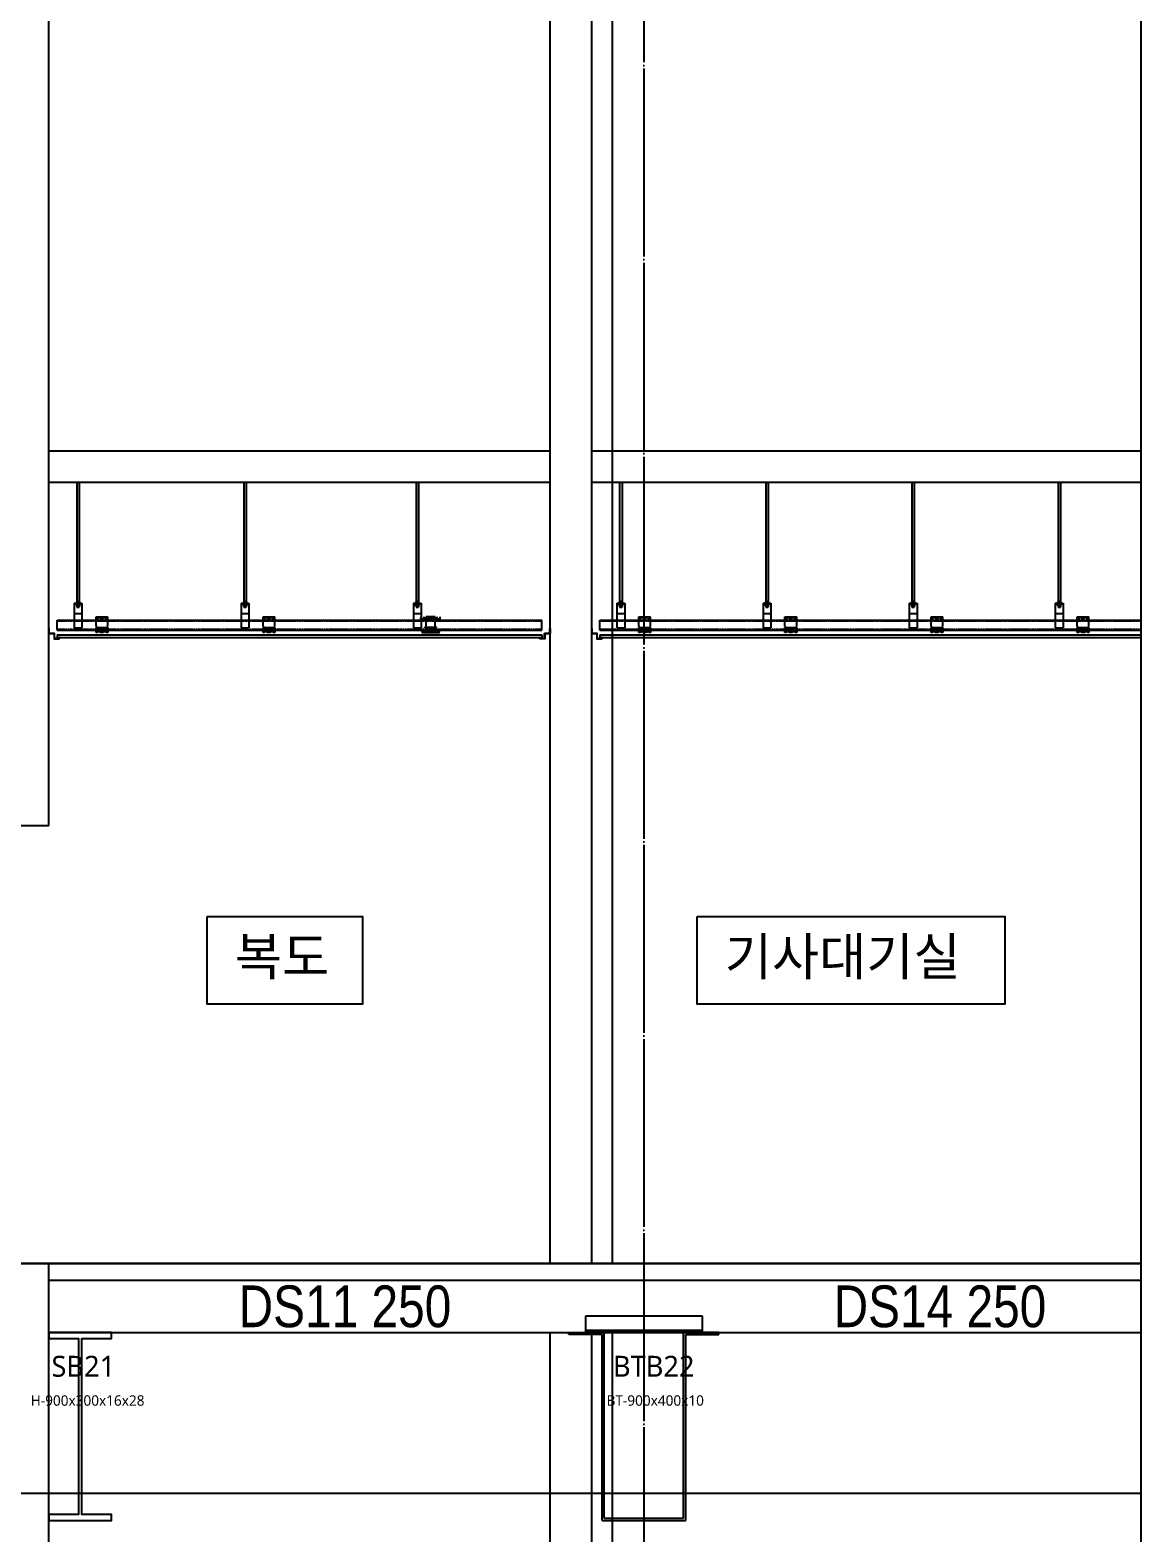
# Model space of a CAD drawing. Header units: millimetres. Extents: x 11948722 to 13111668, y -10771712 to -10232988.
# Drawn here: x 12189392 to 12194713, y -10567453 to -10560252 of the extents above; entities that cross this region are included whole.
import ezdxf
from ezdxf.enums import TextEntityAlignment as Align

# ---------------------------------------------------------------- set-up
doc = ezdxf.new("R2010")
doc.units = ezdxf.units.MM
doc.header["$LTSCALE"] = 150
doc.header["$MEASUREMENT"] = 0
for name, pattern in [('CEN', [6.2, 6, -0.1, 0, -0.1]), ('X_PLAN_1F$0$CEN', [62, 60, -1, 0, -1]), ('Xref-계단단면도$0$HIDDEN', [0.375, 0.25, -0.125])]:
    doc.linetypes.add(name, pattern=pattern)
doc.layers.get('0').update_dxf_attribs({"linetype": 'CONTINUOUS'})
doc.layers.get('Defpoints').update_dxf_attribs({"color": 117, "linetype": 'CONTINUOUS'})
for name, color, linetype in [('0-Besto', 1, 'CONTINUOUS'), ('A-CON', 2, 'CONTINUOUS'), ('A-중심선', 10, 'CEN'), ('CON-C', 2, 'CONTINUOUS'), ('DIM', 7, 'CONTINUOUS'), ('ELE-06', 6, 'CONTINUOUS'), ('INS', 251, 'CONTINUOUS'), ('WAL', 3, 'CONTINUOUS'), ('X_PLAN_1F$0$A-중심선', 1, 'X_PLAN_1F$0$CEN'), ('Xref-계단단면도$0$3 dim0', 7, 'CONTINUOUS'), ('Xref-계단단면도$0$4', 4, 'CONTINUOUS'), ('Xref-계단단면도$0$8', 8, 'CONTINUOUS'), ('Xref-계단단면도$0$ELE-3', 6, 'CONTINUOUS'), ('Xref-계단단면도$0$FIN', 5, 'CONTINUOUS'), ('Xref-계단단면도$0$TEX', 3, 'CONTINUOUS'), ('Xref-계단단면도$0$TEX-SYM', 3, 'CONTINUOUS')]:
    doc.layers.add(name, color=color, linetype=linetype)
doc.styles.add('A.NARROW', font='ARIALN.TTF')
doc.styles.add('Xref-계단단면도$0$나눔고딕 Se', font='')
doc.styles.add('Xref-계단단면도$0$돋움', font='')
doc.styles.add('나눔고딕 Se', font='NanumGothic.ttf')
doc.styles.get('Xref-계단단면도$0$나눔고딕 Se').set_extended_font_data('Dotum')
doc.styles.get('Xref-계단단면도$0$돋움').set_extended_font_data('Dotum')
doc.dimstyles.new('Xref-계단단면도$0$A1-100', dxfattribs={"dimtxt": 3, "dimasz": 1, "dimexe": 2, "dimexo": 2, "dimgap": 1, "dimtad": 1, "dimdec": 0, "dimzin": 12, "dimdsep": 46, "dimlunit": 6, "dimtxsty": 'Xref-계단단면도$0$나눔고딕 Se', "dimblk1": 'Xref-계단단면도$0$DIMDOT', "dimblk2": 'Xref-계단단면도$0$DIMDOT', "dimsah": 1, "dimcen": -1, "dimdle": 2, "dimclrd": 256, "dimclre": 256, "dimclrt": 3, "dimadec": 0, "dimazin": 0, "dimtfac": 1, "dimtdec": 0, "dimtix": 1, "dimtmove": 2, "dimatfit": 3, "dimldrblk": 'Xref-계단단면도$0$DIMDOT', "dimfxl": 1, "dimtvp": 1, "dimtolj": 1, "dimtzin": 12, "dimlwd": -1, "dimlwe": -1, "dimarcsym": 0})

# ---------------------------------------------------------------- blocks, each defined once
blk = doc.blocks.new('Xref-계단단면도$0$DIMDOT')
at = {"color": 0}
blk.add_line((-2, 0), (2, 0), dxfattribs=at)
for radius in [0.5, 0.25]:
    blk.add_circle((0, 0), radius, dxfattribs=at)
blk = doc.blocks.new('*D5')
at = {"layer": 'Defpoints', "color": 0, "transparency": 16777216}
for p in [(12194713.3, -10566162.8), (12198313.3, -10566162.8), (12194713.3, -10576162.8)]:
    blk.add_point(p, dxfattribs=at)
at = {"layer": 'Xref-계단단면도$0$3 dim0', "transparency": 16777216}
for p, q in [((12194833.3, -10566162.8), (12198433.3, -10566162.8)), ((12198313.3, -10576102.8), (12198313.3, -10566222.8)), ((12194833.3, -10576162.8), (12198433.3, -10576162.8))]:
    blk.add_line(p, q, dxfattribs=at)
at = {"layer": 'Xref-계단단면도$0$3 dim0', "transparency": 16777216, "xscale": 60, "yscale": 60, "zscale": 60}
for p, rotation in [((12198313.3, -10566162.8), 90), ((12198313.3, -10576162.8), 270)]:
    blk.add_blockref('Xref-계단단면도$0$DIMDOT', p, dxfattribs=dict(at, rotation=rotation))
at = {"layer": 'Xref-계단단면도$0$3 dim0', "color": 3, "transparency": 16777216, "insert": (12198127.9, -10571162.8), "char_height": 210, "attachment_point": 5, "rotation": 90, "style": 'Xref-계단단면도$0$나눔고딕 Se'}
blk.add_mtext('\\A1;10,000', dxfattribs=at)
blk = doc.blocks.new('A$C631E516C')
at = {"layer": 'A-CON', "ltscale": 3}
blk.add_lwpolyline([(-150, 0), (-150, -28), (-8, -28), (-8, -872), (-150, -872), (-150, -900), (150, -900), (150, -872), (8, -872), (8, -28), (150, -28), (150, 0), (-150, 0)], close=True, dxfattribs=at)
at = {"layer": 'Defpoints', "style": '나눔고딕 Se'}
for s, height, p in [('SB21', 100, (167.1, -161.6)), ('H-900x300x16x28', 50, (307.5, -325.8))]:
    blk.add_text(s, height=height, dxfattribs=at).set_placement(p, align=Align.MIDDLE_RIGHT)
blk = doc.blocks.new('A$C652F490E')
at = {"layer": '0-Besto', "color": 2}
for p, q in [((-359, -10), (-359, 0)), ((-190, -890), (-190, 0)), ((190, -890), (190, 0)), ((359, -10), (359, 0)), ((-200, -10), (-359, -10)), ((-200, -900), (-200, -10)), ((200, -900), (200, -10)), ((200, -10), (359, -10)), ((-200, -900), (200, -900)), ((-190, -890), (190, -890))]:
    blk.add_line(p, q, dxfattribs=at)
at = {"layer": '0-Besto'}
for p, q in [((-359, 0), (-187.8, 0)), ((-159, 0), (-279, 0)), ((159, 0), (279, 0)), ((359, 0), (187.8, 0))]:
    blk.add_line(p, q, dxfattribs=at)
at = {"layer": 'DIM', "color": 2}
for p, q in [((-279, 0), (-279, 80)), ((-279, 80), (279, 80)), ((279, 80), (279, 0)), ((279, 9.6), (-279, 9.6)), ((279, 0), (-279, 0))]:
    blk.add_line(p, q, dxfattribs=at)
at = {"layer": 'Defpoints', "style": '나눔고딕 Se'}
for s, height, p in [('BTB22', 100, (242.2, -161.6)), ('BT-900x400x10', 50, (287.3, -325.8))]:
    blk.add_text(s, height=height, dxfattribs=at).set_placement(p, align=Align.MIDDLE_RIGHT)

msp = doc.modelspace()

# ---------------------------------------------------------------- linework, layer by layer
at = {"layer": 'A-중심선'}
msp.add_line((12192332.6, -10528812.8), (12192332.6, -10580443.8), dxfattribs=at)
at = {"layer": 'A-중심선', "linetype": 'ByBlock', "ltscale": 0.5}
for p, q in [((12177087.3, -10566162.8), (12194713.3, -10566162.8)), ((12177087.3, -10567262.8), (12194713.3, -10567262.8))]:
    msp.add_line(p, q, dxfattribs=at)
at = {"layer": 'CON-C'}
for p, q in [((12189482.6, -10564062.8), (12189482.6, -10556162.8)), ((12189182.6, -10564062.8), (12189482.6, -10564062.8))]:
    msp.add_line(p, q, dxfattribs=at)
msp.add_lwpolyline([(12189482.6, -10566162.8), (12189182.6, -10566162.8), (12189182.6, -10566202.8), (12186406.6, -10566202.8), (12186406.6, -10566162.8), (12186132.6, -10566162.8), (12186132.6, -10573992.8), (12186432.6, -10573992.8), (12186432.6, -10566352.8), (12189182.6, -10566352.8), (12189182.6, -10574062.8), (12189482.6, -10574062.8)], close=True, dxfattribs=at)
for points in [[(12194713.3, -10566242.8), (12189482.6, -10566242.8)], [(12189482.6, -10566492.8), (12194713.3, -10566492.8)]]:
    msp.add_lwpolyline(points, dxfattribs=at)
at = {"layer": 'Defpoints', "ltscale": 1200}
msp.add_lwpolyline([(12177087.3, -10525959.4), (12194713.3, -10525959.4), (12194713.3, -10580443.8), (12177087.3, -10580443.8)], close=True, dxfattribs=at)
at = {"layer": 'ELE-06'}
msp.add_lwpolyline([(12194713.3, -10566162.8), (12189482.6, -10566162.8)], dxfattribs=at)
at = {"layer": 'INS', "ltscale": 1200}
for p, q in [((12192182.6, -10566162.8), (12192182.6, -10556442.8)), ((12192182.6, -10576162.8), (12192182.6, -10566492.8))]:
    msp.add_line(p, q, dxfattribs=at)
at = {"layer": 'WAL', "ltscale": 1200}
for p, q in [((12191882.6, -10566162.8), (12191882.6, -10556442.8)), ((12192082.6, -10566162.8), (12192082.6, -10556442.8)), ((12191882.6, -10576162.8), (12191882.6, -10566492.8)), ((12192082.6, -10576162.8), (12192082.6, -10566492.8))]:
    msp.add_line(p, q, dxfattribs=at)
at = {"layer": 'Xref-계단단면도$0$4', "ltscale": 0.1}
for points in [[(12189532.6, -10563168.8), (12189532.6, -10563162.8), (12189531.6, -10563162.8), (12189531.6, -10563167.8), (12189508.6, -10563167.8), (12189508.6, -10563142.8), (12189483.6, -10563142.8), (12189483.6, -10563118.8), (12189482.6, -10563118.8), (12189482.6, -10563143.8), (12189507.6, -10563143.8), (12189507.6, -10563168.8), (12189532.6, -10563168.8)], [(12191832.6, -10563168.8), (12191832.6, -10563162.8), (12191833.6, -10563162.8), (12191833.6, -10563167.8), (12191856.6, -10563167.8), (12191856.6, -10563142.8), (12191881.6, -10563142.8), (12191881.6, -10563118.8), (12191882.6, -10563118.8), (12191882.6, -10563143.8), (12191857.6, -10563143.8), (12191857.6, -10563168.8), (12191832.6, -10563168.8)], [(12192132.6, -10563168.8), (12192132.6, -10563162.8), (12192131.6, -10563162.8), (12192131.6, -10563167.8), (12192108.6, -10563167.8), (12192108.6, -10563142.8), (12192083.6, -10563142.8), (12192083.6, -10563118.8), (12192082.6, -10563118.8), (12192082.6, -10563143.8), (12192107.6, -10563143.8), (12192107.6, -10563168.8), (12192132.6, -10563168.8)]]:
    msp.add_lwpolyline(points, dxfattribs=at)
at = {"layer": 'Xref-계단단면도$0$8'}
for p, q in [((12189616.3, -10562417.8), (12189616.3, -10562994)), ((12189627.6, -10562417.8), (12189627.6, -10562994)), ((12190416.3, -10562417.8), (12190416.3, -10562994)), ((12190427.6, -10562417.8), (12190427.6, -10562994)), ((12191241.3, -10562417.8), (12191241.3, -10562994)), ((12191252.6, -10562417.8), (12191252.6, -10562994)), ((12192216.3, -10562417.8), (12192216.3, -10562994)), ((12192227.6, -10562417.8), (12192227.6, -10562994)), ((12192916.3, -10562417.8), (12192916.3, -10562994)), ((12192927.6, -10562417.8), (12192927.6, -10562994)), ((12193616.3, -10562417.8), (12193616.3, -10562994)), ((12193627.6, -10562417.8), (12193627.6, -10562994)), ((12194316.3, -10562417.8), (12194316.3, -10562994)), ((12194327.6, -10562417.8), (12194327.6, -10562994)), ((12189603.2, -10562997.8), (12189603.2, -10563116.5)), ((12189603.2, -10562997.8), (12189640.7, -10562997.8)), ((12189603.2, -10563001.5), (12189640.7, -10563001.5)), ((12189610.7, -10562994), (12189633.2, -10562994)), ((12189610.7, -10562994), (12189610.7, -10562997.8)), ((12189610.7, -10563001.5), (12189610.7, -10563005.3)), ((12189610.7, -10563005.3), (12189633.2, -10563005.3)), ((12189614.5, -10562994), (12189614.5, -10562997.8)), ((12189614.5, -10563001.5), (12189614.5, -10563005.3)), ((12189616.3, -10562989), (12189627.6, -10562989)), ((12189616.3, -10562991.5), (12189627.6, -10562991.5)), ((12189616.3, -10563005.3), (12189616.3, -10563016.5)), ((12189616.3, -10563006.5), (12189627.6, -10563006.5)), ((12189616.3, -10563009), (12189627.6, -10563009)), ((12189616.3, -10563011.5), (12189627.6, -10563011.5)), ((12189616.3, -10563014), (12189627.6, -10563014)), ((12189616.3, -10563014), (12189627.6, -10563014)), ((12189616.3, -10563016.5), (12189627.6, -10563016.5)), ((12189627.6, -10563005.3), (12189627.6, -10563016.5)), ((12189629.5, -10562994), (12189629.5, -10562997.8)), ((12189629.5, -10563001.5), (12189629.5, -10563005.3)), ((12189633.2, -10562994), (12189633.2, -10562997.8)), ((12189633.2, -10563001.5), (12189633.2, -10563005.3)), ((12189640.7, -10562997.8), (12189640.7, -10563116.5)), ((12190403.2, -10562997.8), (12190403.2, -10563116.5)), ((12190403.2, -10562997.8), (12190440.7, -10562997.8)), ((12190403.2, -10563001.5), (12190440.7, -10563001.5)), ((12190410.7, -10562994), (12190410.7, -10562997.8)), ((12190410.7, -10562994), (12190433.2, -10562994)), ((12190410.7, -10563001.5), (12190410.7, -10563005.3)), ((12190410.7, -10563005.3), (12190433.2, -10563005.3)), ((12190414.5, -10562994), (12190414.5, -10562997.8)), ((12190414.5, -10563001.5), (12190414.5, -10563005.3)), ((12190416.3, -10562989), (12190427.6, -10562989)), ((12190416.3, -10562991.5), (12190427.6, -10562991.5)), ((12190416.3, -10563005.3), (12190416.3, -10563016.5)), ((12190416.3, -10563006.5), (12190427.6, -10563006.5)), ((12190416.3, -10563009), (12190427.6, -10563009)), ((12190416.3, -10563011.5), (12190427.6, -10563011.5)), ((12190416.3, -10563014), (12190427.6, -10563014)), ((12190416.3, -10563014), (12190427.6, -10563014)), ((12190416.3, -10563016.5), (12190427.6, -10563016.5)), ((12190427.6, -10563005.3), (12190427.6, -10563016.5)), ((12190429.5, -10562994), (12190429.5, -10562997.8)), ((12190429.5, -10563001.5), (12190429.5, -10563005.3)), ((12190433.2, -10562994), (12190433.2, -10562997.8)), ((12190433.2, -10563001.5), (12190433.2, -10563005.3)), ((12190440.7, -10562997.8), (12190440.7, -10563116.5)), ((12191228.2, -10562997.8), (12191228.2, -10563116.5)), ((12191228.2, -10562997.8), (12191265.7, -10562997.8)), ((12191228.2, -10563001.5), (12191265.7, -10563001.5)), ((12191235.7, -10562994), (12191258.2, -10562994)), ((12191235.7, -10562994), (12191235.7, -10562997.8)), ((12191235.7, -10563001.5), (12191235.7, -10563005.3)), ((12191235.7, -10563005.3), (12191258.2, -10563005.3)), ((12191239.5, -10562994), (12191239.5, -10562997.8)), ((12191239.5, -10563001.5), (12191239.5, -10563005.3)), ((12191241.3, -10562989), (12191252.6, -10562989)), ((12191241.3, -10562991.5), (12191252.6, -10562991.5)), ((12191241.3, -10563005.3), (12191241.3, -10563016.5)), ((12191241.3, -10563006.5), (12191252.6, -10563006.5)), ((12191241.3, -10563009), (12191252.6, -10563009)), ((12191241.3, -10563011.5), (12191252.6, -10563011.5)), ((12191241.3, -10563014), (12191252.6, -10563014)), ((12191241.3, -10563014), (12191252.6, -10563014)), ((12191241.3, -10563016.5), (12191252.6, -10563016.5)), ((12191252.6, -10563005.3), (12191252.6, -10563016.5)), ((12191254.5, -10562994), (12191254.5, -10562997.8)), ((12191254.5, -10563001.5), (12191254.5, -10563005.3)), ((12191258.2, -10562994), (12191258.2, -10562997.8)), ((12191258.2, -10563001.5), (12191258.2, -10563005.3)), ((12191265.7, -10562997.8), (12191265.7, -10563116.5)), ((12192203.2, -10562997.8), (12192203.2, -10563116.5)), ((12192203.2, -10562997.8), (12192240.7, -10562997.8)), ((12192203.2, -10563001.5), (12192240.7, -10563001.5)), ((12192210.7, -10562994), (12192233.2, -10562994)), ((12192210.7, -10562994), (12192210.7, -10562997.8)), ((12192210.7, -10563001.5), (12192210.7, -10563005.3)), ((12192210.7, -10563005.3), (12192233.2, -10563005.3)), ((12192214.5, -10562994), (12192214.5, -10562997.8)), ((12192214.5, -10563001.5), (12192214.5, -10563005.3)), ((12192216.3, -10562989), (12192227.6, -10562989)), ((12192216.3, -10562991.5), (12192227.6, -10562991.5)), ((12192216.3, -10563005.3), (12192216.3, -10563016.5)), ((12192216.3, -10563006.5), (12192227.6, -10563006.5)), ((12192216.3, -10563009), (12192227.6, -10563009)), ((12192216.3, -10563011.5), (12192227.6, -10563011.5)), ((12192216.3, -10563014), (12192227.6, -10563014)), ((12192216.3, -10563014), (12192227.6, -10563014)), ((12192216.3, -10563016.5), (12192227.6, -10563016.5)), ((12192227.6, -10563005.3), (12192227.6, -10563016.5)), ((12192229.5, -10562994), (12192229.5, -10562997.8)), ((12192229.5, -10563001.5), (12192229.5, -10563005.3)), ((12192233.2, -10562994), (12192233.2, -10562997.8)), ((12192233.2, -10563001.5), (12192233.2, -10563005.3)), ((12192240.7, -10562997.8), (12192240.7, -10563116.5)), ((12192903.2, -10562997.8), (12192903.2, -10563116.5)), ((12192903.2, -10562997.8), (12192940.7, -10562997.8)), ((12192903.2, -10563001.5), (12192940.7, -10563001.5)), ((12192910.7, -10562994), (12192910.7, -10562997.8)), ((12192910.7, -10562994), (12192933.2, -10562994)), ((12192910.7, -10563001.5), (12192910.7, -10563005.3)), ((12192910.7, -10563005.3), (12192933.2, -10563005.3)), ((12192914.5, -10562994), (12192914.5, -10562997.8)), ((12192914.5, -10563001.5), (12192914.5, -10563005.3)), ((12192916.3, -10562989), (12192927.6, -10562989)), ((12192916.3, -10562991.5), (12192927.6, -10562991.5)), ((12192916.3, -10563005.3), (12192916.3, -10563016.5)), ((12192916.3, -10563006.5), (12192927.6, -10563006.5)), ((12192916.3, -10563009), (12192927.6, -10563009)), ((12192916.3, -10563011.5), (12192927.6, -10563011.5)), ((12192916.3, -10563014), (12192927.6, -10563014)), ((12192916.3, -10563014), (12192927.6, -10563014)), ((12192916.3, -10563016.5), (12192927.6, -10563016.5)), ((12192927.6, -10563005.3), (12192927.6, -10563016.5)), ((12192929.5, -10562994), (12192929.5, -10562997.8)), ((12192929.5, -10563001.5), (12192929.5, -10563005.3)), ((12192933.2, -10562994), (12192933.2, -10562997.8)), ((12192933.2, -10563001.5), (12192933.2, -10563005.3)), ((12192940.7, -10562997.8), (12192940.7, -10563116.5)), ((12193603.2, -10562997.8), (12193603.2, -10563116.5)), ((12193603.2, -10562997.8), (12193640.7, -10562997.8)), ((12193603.2, -10563001.5), (12193640.7, -10563001.5)), ((12193610.7, -10562994), (12193610.7, -10562997.8)), ((12193610.7, -10562994), (12193633.2, -10562994)), ((12193610.7, -10563001.5), (12193610.7, -10563005.3)), ((12193610.7, -10563005.3), (12193633.2, -10563005.3)), ((12193614.5, -10562994), (12193614.5, -10562997.8)), ((12193614.5, -10563001.5), (12193614.5, -10563005.3)), ((12193616.3, -10562989), (12193627.6, -10562989)), ((12193616.3, -10562991.5), (12193627.6, -10562991.5)), ((12193616.3, -10563005.3), (12193616.3, -10563016.5)), ((12193616.3, -10563006.5), (12193627.6, -10563006.5)), ((12193616.3, -10563009), (12193627.6, -10563009)), ((12193616.3, -10563011.5), (12193627.6, -10563011.5)), ((12193616.3, -10563014), (12193627.6, -10563014)), ((12193616.3, -10563014), (12193627.6, -10563014)), ((12193616.3, -10563016.5), (12193627.6, -10563016.5)), ((12193627.6, -10563005.3), (12193627.6, -10563016.5)), ((12193629.5, -10562994), (12193629.5, -10562997.8)), ((12193629.5, -10563001.5), (12193629.5, -10563005.3)), ((12193633.2, -10562994), (12193633.2, -10562997.8)), ((12193633.2, -10563001.5), (12193633.2, -10563005.3)), ((12193640.7, -10562997.8), (12193640.7, -10563116.5)), ((12194303.2, -10562997.8), (12194303.2, -10563116.5)), ((12194303.2, -10562997.8), (12194340.7, -10562997.8)), ((12194303.2, -10563001.5), (12194340.7, -10563001.5)), ((12194310.7, -10562994), (12194310.7, -10562997.8)), ((12194310.7, -10562994), (12194333.2, -10562994)), ((12194310.7, -10563001.5), (12194310.7, -10563005.3)), ((12194310.7, -10563005.3), (12194333.2, -10563005.3)), ((12194314.5, -10562994), (12194314.5, -10562997.8)), ((12194314.5, -10563001.5), (12194314.5, -10563005.3)), ((12194316.3, -10562989), (12194327.6, -10562989)), ((12194316.3, -10562991.5), (12194327.6, -10562991.5)), ((12194316.3, -10563005.3), (12194316.3, -10563016.5)), ((12194316.3, -10563006.5), (12194327.6, -10563006.5)), ((12194316.3, -10563009), (12194327.6, -10563009)), ((12194316.3, -10563011.5), (12194327.6, -10563011.5)), ((12194316.3, -10563014), (12194327.6, -10563014)), ((12194316.3, -10563014), (12194327.6, -10563014)), ((12194316.3, -10563016.5), (12194327.6, -10563016.5)), ((12194327.6, -10563005.3), (12194327.6, -10563016.5)), ((12194329.5, -10562994), (12194329.5, -10562997.8)), ((12194329.5, -10563001.5), (12194329.5, -10563005.3)), ((12194333.2, -10562994), (12194333.2, -10562997.8)), ((12194333.2, -10563001.5), (12194333.2, -10563005.3)), ((12194340.7, -10562997.8), (12194340.7, -10563116.5)), ((12189603.2, -10563047.8), (12189640.7, -10563047.8)), ((12189708, -10563064), (12189764.2, -10563064)), ((12189708, -10563107.8), (12189708, -10563064)), ((12189708, -10563066.5), (12189764.2, -10563066.5)), ((12189708, -10563075.3), (12189711.6, -10563075.3)), ((12189713.7, -10563075.3), (12189716.7, -10563075.3)), ((12189716.7, -10563069.4), (12189716.7, -10563064)), ((12189716.7, -10563075.3), (12189716.7, -10563071.1)), ((12189731.7, -10563069.4), (12189731.7, -10563064)), ((12189731.7, -10563075.3), (12189731.7, -10563071.1)), ((12189731.7, -10563075.3), (12189734.8, -10563075.3)), ((12189736.5, -10563075.3), (12189740.5, -10563075.3)), ((12189740.5, -10563069.4), (12189740.5, -10563064)), ((12189740.5, -10563075.3), (12189740.5, -10563071.1)), ((12189755.5, -10563069.4), (12189755.5, -10563064)), ((12189755.5, -10563075.3), (12189755.5, -10563071.1)), ((12189755.5, -10563075.3), (12189759.2, -10563075.3)), ((12189760.6, -10563075.3), (12189764.2, -10563075.3)), ((12189764.2, -10563107.8), (12189764.2, -10563064)), ((12190403.2, -10563047.8), (12190440.7, -10563047.8)), ((12190508, -10563064), (12190564.2, -10563064)), ((12190508, -10563107.8), (12190508, -10563064)), ((12190508, -10563066.5), (12190564.2, -10563066.5)), ((12190508, -10563075.3), (12190511.6, -10563075.3)), ((12190513.7, -10563075.3), (12190516.7, -10563075.3)), ((12190516.7, -10563069.4), (12190516.7, -10563064)), ((12190516.7, -10563075.3), (12190516.7, -10563071.1)), ((12190531.7, -10563069.4), (12190531.7, -10563064)), ((12190531.7, -10563075.3), (12190531.7, -10563071.1)), ((12190531.7, -10563075.3), (12190534.8, -10563075.3)), ((12190536.5, -10563075.3), (12190540.5, -10563075.3)), ((12190540.5, -10563069.4), (12190540.5, -10563064)), ((12190540.5, -10563075.3), (12190540.5, -10563071.1)), ((12190555.5, -10563069.4), (12190555.5, -10563064)), ((12190555.5, -10563075.3), (12190555.5, -10563071.1)), ((12190555.5, -10563075.3), (12190559.2, -10563075.3)), ((12190560.6, -10563075.3), (12190564.2, -10563075.3)), ((12190564.2, -10563107.8), (12190564.2, -10563064)), ((12191228.2, -10563047.8), (12191265.7, -10563047.8)), ((12191356.7, -10563075.3), (12191259.8, -10563075.3)), ((12191261.5, -10563075.3), (12191265.5, -10563075.3)), ((12191265.5, -10563069.4), (12191265.5, -10563064)), ((12191265.5, -10563075.3), (12191265.5, -10563071.1)), ((12191280.5, -10563069.4), (12191280.5, -10563064)), ((12191280.5, -10563075.3), (12191280.5, -10563071.1)), ((12191280.5, -10563075.3), (12191284.2, -10563075.3)), ((12191285.6, -10563075.3), (12191289.2, -10563075.3)), ((12191333, -10563064), (12191289.2, -10563064)), ((12191289.2, -10563107.8), (12191289.2, -10563064)), ((12191333, -10563066.5), (12191289.2, -10563066.5)), ((12191333, -10563107.8), (12191333, -10563064)), ((12191333, -10563075.3), (12191336.6, -10563075.3)), ((12191338.7, -10563075.3), (12191341.7, -10563075.3)), ((12191341.7, -10563069.4), (12191341.7, -10563064)), ((12191341.7, -10563075.3), (12191341.7, -10563071.1)), ((12191356.7, -10563069.4), (12191356.7, -10563064)), ((12191356.7, -10563075.3), (12191356.7, -10563071.1)), ((12192203.2, -10563047.8), (12192240.7, -10563047.8)), ((12192308, -10563064), (12192364.2, -10563064)), ((12192308, -10563107.8), (12192308, -10563064)), ((12192308, -10563066.5), (12192364.2, -10563066.5)), ((12192308, -10563075.3), (12192311.6, -10563075.3)), ((12192313.7, -10563075.3), (12192316.7, -10563075.3)), ((12192316.7, -10563069.4), (12192316.7, -10563064)), ((12192316.7, -10563075.3), (12192316.7, -10563071.1)), ((12192331.7, -10563069.4), (12192331.7, -10563064)), ((12192331.7, -10563075.3), (12192331.7, -10563071.1)), ((12192331.7, -10563075.3), (12192334.8, -10563075.3)), ((12192336.5, -10563075.3), (12192340.5, -10563075.3)), ((12192340.5, -10563069.4), (12192340.5, -10563064)), ((12192340.5, -10563075.3), (12192340.5, -10563071.1)), ((12192355.5, -10563069.4), (12192355.5, -10563064)), ((12192355.5, -10563075.3), (12192355.5, -10563071.1)), ((12192355.5, -10563075.3), (12192359.2, -10563075.3)), ((12192360.6, -10563075.3), (12192364.2, -10563075.3)), ((12192364.2, -10563107.8), (12192364.2, -10563064)), ((12192903.2, -10563047.8), (12192940.7, -10563047.8)), ((12193008, -10563064), (12193064.2, -10563064)), ((12193008, -10563107.8), (12193008, -10563064)), ((12193008, -10563066.5), (12193064.2, -10563066.5)), ((12193008, -10563075.3), (12193011.6, -10563075.3)), ((12193013.7, -10563075.3), (12193016.7, -10563075.3)), ((12193016.7, -10563069.4), (12193016.7, -10563064)), ((12193016.7, -10563075.3), (12193016.7, -10563071.1)), ((12193031.7, -10563069.4), (12193031.7, -10563064)), ((12193031.7, -10563075.3), (12193031.7, -10563071.1)), ((12193031.7, -10563075.3), (12193034.8, -10563075.3)), ((12193036.5, -10563075.3), (12193040.5, -10563075.3)), ((12193040.5, -10563069.4), (12193040.5, -10563064)), ((12193040.5, -10563075.3), (12193040.5, -10563071.1)), ((12193055.5, -10563069.4), (12193055.5, -10563064)), ((12193055.5, -10563075.3), (12193055.5, -10563071.1)), ((12193055.5, -10563075.3), (12193059.2, -10563075.3)), ((12193060.6, -10563075.3), (12193064.2, -10563075.3)), ((12193064.2, -10563107.8), (12193064.2, -10563064)), ((12193603.2, -10563047.8), (12193640.7, -10563047.8)), ((12193708, -10563064), (12193764.2, -10563064)), ((12193708, -10563107.8), (12193708, -10563064)), ((12193708, -10563066.5), (12193764.2, -10563066.5)), ((12193708, -10563075.3), (12193711.6, -10563075.3)), ((12193713.7, -10563075.3), (12193716.7, -10563075.3)), ((12193716.7, -10563069.4), (12193716.7, -10563064)), ((12193716.7, -10563075.3), (12193716.7, -10563071.1)), ((12193731.7, -10563069.4), (12193731.7, -10563064)), ((12193731.7, -10563075.3), (12193731.7, -10563071.1)), ((12193731.7, -10563075.3), (12193734.8, -10563075.3)), ((12193736.5, -10563075.3), (12193740.5, -10563075.3)), ((12193740.5, -10563069.4), (12193740.5, -10563064)), ((12193740.5, -10563075.3), (12193740.5, -10563071.1)), ((12193755.5, -10563069.4), (12193755.5, -10563064)), ((12193755.5, -10563075.3), (12193755.5, -10563071.1)), ((12193755.5, -10563075.3), (12193759.2, -10563075.3)), ((12193760.6, -10563075.3), (12193764.2, -10563075.3)), ((12193764.2, -10563107.8), (12193764.2, -10563064)), ((12194303.2, -10563047.8), (12194340.7, -10563047.8)), ((12194408, -10563064), (12194464.2, -10563064)), ((12194408, -10563107.8), (12194408, -10563064)), ((12194408, -10563066.5), (12194464.2, -10563066.5)), ((12194408, -10563075.3), (12194411.6, -10563075.3)), ((12194413.7, -10563075.3), (12194416.7, -10563075.3)), ((12194416.7, -10563069.4), (12194416.7, -10563064)), ((12194416.7, -10563075.3), (12194416.7, -10563071.1)), ((12194431.7, -10563069.4), (12194431.7, -10563064)), ((12194431.7, -10563075.3), (12194431.7, -10563071.1)), ((12194431.7, -10563075.3), (12194434.8, -10563075.3)), ((12194436.5, -10563075.3), (12194440.5, -10563075.3)), ((12194440.5, -10563069.4), (12194440.5, -10563064)), ((12194440.5, -10563075.3), (12194440.5, -10563071.1)), ((12194455.5, -10563069.4), (12194455.5, -10563064)), ((12194455.5, -10563075.3), (12194455.5, -10563071.1)), ((12194455.5, -10563075.3), (12194459.2, -10563075.3)), ((12194460.6, -10563075.3), (12194464.2, -10563075.3)), ((12194464.2, -10563107.8), (12194464.2, -10563064)), ((12189603.2, -10563116.5), (12189640.7, -10563116.5)), ((12189714.2, -10563114), (12189708, -10563107.8)), ((12189708, -10563114), (12189714.2, -10563114)), ((12189708, -10563137.8), (12189708, -10563114)), ((12189715.5, -10563137.8), (12189708, -10563137.8)), ((12189710.5, -10563135.3), (12189710.5, -10563116.5)), ((12189710.5, -10563116.5), (12189714.2, -10563116.5)), ((12189710.5, -10563124), (12189761.7, -10563124)), ((12189713.3, -10563135.3), (12189710.5, -10563135.3)), ((12189714.2, -10563114), (12189758, -10563114)), ((12189714.2, -10563116.5), (12189714.2, -10563114)), ((12189744.2, -10563137.8), (12189728, -10563137.8)), ((12189742.1, -10563135.3), (12189730.1, -10563135.3)), ((12189764.2, -10563137.8), (12189756.7, -10563137.8)), ((12189758, -10563114), (12189764.2, -10563107.8)), ((12189758, -10563114), (12189764.2, -10563114)), ((12189758, -10563116.5), (12189758, -10563114)), ((12189758, -10563116.5), (12189761.7, -10563116.5)), ((12189761.7, -10563135.3), (12189758.9, -10563135.3)), ((12189761.7, -10563116.5), (12189761.7, -10563135.3)), ((12189764.2, -10563114), (12189764.2, -10563137.8)), ((12190403.2, -10563116.5), (12190440.7, -10563116.5)), ((12190514.2, -10563114), (12190508, -10563107.8)), ((12190508, -10563114), (12190514.2, -10563114)), ((12190508, -10563137.8), (12190508, -10563114)), ((12190515.5, -10563137.8), (12190508, -10563137.8)), ((12190510.5, -10563135.3), (12190510.5, -10563116.5)), ((12190510.5, -10563116.5), (12190514.2, -10563116.5)), ((12190510.5, -10563124), (12190561.7, -10563124)), ((12190513.3, -10563135.3), (12190510.5, -10563135.3)), ((12190514.2, -10563114), (12190558, -10563114)), ((12190514.2, -10563116.5), (12190514.2, -10563114)), ((12190544.2, -10563137.8), (12190528, -10563137.8)), ((12190542.1, -10563135.3), (12190530.1, -10563135.3)), ((12190564.2, -10563137.8), (12190556.7, -10563137.8)), ((12190558, -10563114), (12190564.2, -10563107.8)), ((12190558, -10563114), (12190564.2, -10563114)), ((12190558, -10563116.5), (12190558, -10563114)), ((12190558, -10563116.5), (12190561.7, -10563116.5)), ((12190561.7, -10563135.3), (12190558.9, -10563135.3)), ((12190561.7, -10563116.5), (12190561.7, -10563135.3)), ((12190564.2, -10563114), (12190564.2, -10563137.8)), ((12191228.2, -10563116.5), (12191265.7, -10563116.5)), ((12191267.1, -10563135.3), (12191355.1, -10563135.3)), ((12191269.2, -10563137.8), (12191353, -10563137.8)), ((12191289.2, -10563137.8), (12191281.7, -10563137.8)), ((12191283, -10563114), (12191289.2, -10563107.8)), ((12191339.2, -10563114), (12191283, -10563114)), ((12191283, -10563114), (12191289.2, -10563114)), ((12191283, -10563116.5), (12191283, -10563114)), ((12191283, -10563116.5), (12191286.7, -10563116.5)), ((12191286.7, -10563135.3), (12191283.8, -10563135.3)), ((12191286.7, -10563116.5), (12191286.7, -10563135.3)), ((12191335.5, -10563124), (12191286.7, -10563124)), ((12191289.2, -10563114), (12191289.2, -10563137.8)), ((12191339.2, -10563114), (12191333, -10563107.8)), ((12191333, -10563114), (12191339.2, -10563114)), ((12191333, -10563137.8), (12191333, -10563114)), ((12191340.5, -10563137.8), (12191333, -10563137.8)), ((12191335.5, -10563135.3), (12191335.5, -10563116.5)), ((12191335.5, -10563116.5), (12191339.2, -10563116.5)), ((12191338.3, -10563135.3), (12191335.5, -10563135.3)), ((12191339.2, -10563116.5), (12191339.2, -10563114)), ((12192203.2, -10563116.5), (12192240.7, -10563116.5)), ((12192314.2, -10563114), (12192308, -10563107.8)), ((12192308, -10563137.8), (12192308, -10563114)), ((12192308, -10563114), (12192314.2, -10563114)), ((12192315.5, -10563137.8), (12192308, -10563137.8)), ((12192310.5, -10563135.3), (12192310.5, -10563116.5)), ((12192310.5, -10563116.5), (12192314.2, -10563116.5)), ((12192310.5, -10563124), (12192361.7, -10563124)), ((12192313.3, -10563135.3), (12192310.5, -10563135.3)), ((12192314.2, -10563114), (12192358, -10563114)), ((12192314.2, -10563116.5), (12192314.2, -10563114)), ((12192344.2, -10563137.8), (12192328, -10563137.8)), ((12192342.1, -10563135.3), (12192330.1, -10563135.3)), ((12192364.2, -10563137.8), (12192356.7, -10563137.8)), ((12192358, -10563114), (12192364.2, -10563107.8)), ((12192358, -10563114), (12192364.2, -10563114)), ((12192358, -10563116.5), (12192358, -10563114)), ((12192358, -10563116.5), (12192361.7, -10563116.5)), ((12192361.7, -10563135.3), (12192358.8, -10563135.3)), ((12192361.7, -10563116.5), (12192361.7, -10563135.3)), ((12192364.2, -10563114), (12192364.2, -10563137.8)), ((12192903.2, -10563116.5), (12192940.7, -10563116.5)), ((12193014.2, -10563114), (12193008, -10563107.8)), ((12193008, -10563114), (12193014.2, -10563114)), ((12193008, -10563137.8), (12193008, -10563114)), ((12193015.5, -10563137.8), (12193008, -10563137.8)), ((12193010.5, -10563135.3), (12193010.5, -10563116.5)), ((12193010.5, -10563116.5), (12193014.2, -10563116.5)), ((12193010.5, -10563124), (12193061.7, -10563124)), ((12193013.3, -10563135.3), (12193010.5, -10563135.3)), ((12193014.2, -10563116.5), (12193014.2, -10563114)), ((12193014.2, -10563114), (12193058, -10563114)), ((12193044.2, -10563137.8), (12193028, -10563137.8)), ((12193042.1, -10563135.3), (12193030.1, -10563135.3)), ((12193064.2, -10563137.8), (12193056.7, -10563137.8)), ((12193058, -10563114), (12193064.2, -10563107.8)), ((12193058, -10563114), (12193064.2, -10563114)), ((12193058, -10563116.5), (12193058, -10563114)), ((12193058, -10563116.5), (12193061.7, -10563116.5)), ((12193061.7, -10563135.3), (12193058.8, -10563135.3)), ((12193061.7, -10563116.5), (12193061.7, -10563135.3)), ((12193064.2, -10563114), (12193064.2, -10563137.8)), ((12193603.2, -10563116.5), (12193640.7, -10563116.5)), ((12193714.2, -10563114), (12193708, -10563107.8)), ((12193708, -10563114), (12193714.2, -10563114)), ((12193708, -10563137.8), (12193708, -10563114)), ((12193715.5, -10563137.8), (12193708, -10563137.8)), ((12193710.5, -10563135.3), (12193710.5, -10563116.5)), ((12193710.5, -10563116.5), (12193714.2, -10563116.5)), ((12193710.5, -10563124), (12193761.7, -10563124)), ((12193713.3, -10563135.3), (12193710.5, -10563135.3)), ((12193714.2, -10563114), (12193758, -10563114)), ((12193714.2, -10563116.5), (12193714.2, -10563114)), ((12193744.2, -10563137.8), (12193728, -10563137.8)), ((12193742.1, -10563135.3), (12193730.1, -10563135.3)), ((12193764.2, -10563137.8), (12193756.7, -10563137.8)), ((12193758, -10563114), (12193764.2, -10563107.8)), ((12193758, -10563114), (12193764.2, -10563114)), ((12193758, -10563116.5), (12193758, -10563114)), ((12193758, -10563116.5), (12193761.7, -10563116.5)), ((12193761.7, -10563135.3), (12193758.8, -10563135.3)), ((12193761.7, -10563116.5), (12193761.7, -10563135.3)), ((12193764.2, -10563114), (12193764.2, -10563137.8)), ((12194303.2, -10563116.5), (12194340.7, -10563116.5)), ((12194414.2, -10563114), (12194408, -10563107.8)), ((12194408, -10563114), (12194414.2, -10563114)), ((12194408, -10563137.8), (12194408, -10563114)), ((12194415.5, -10563137.8), (12194408, -10563137.8)), ((12194410.5, -10563135.3), (12194410.5, -10563116.5)), ((12194410.5, -10563116.5), (12194414.2, -10563116.5)), ((12194410.5, -10563124), (12194461.7, -10563124)), ((12194413.3, -10563135.3), (12194410.5, -10563135.3)), ((12194414.2, -10563114), (12194458, -10563114)), ((12194414.2, -10563116.5), (12194414.2, -10563114)), ((12194444.2, -10563137.8), (12194428, -10563137.8)), ((12194442.1, -10563135.3), (12194430.1, -10563135.3)), ((12194464.2, -10563137.8), (12194456.7, -10563137.8)), ((12194458, -10563114), (12194464.2, -10563107.8)), ((12194458, -10563114), (12194464.2, -10563114)), ((12194458, -10563116.5), (12194458, -10563114)), ((12194458, -10563116.5), (12194461.7, -10563116.5)), ((12194461.7, -10563135.3), (12194458.8, -10563135.3)), ((12194461.7, -10563116.5), (12194461.7, -10563135.3)), ((12194464.2, -10563114), (12194464.2, -10563137.8))]:
    msp.add_line(p, q, dxfattribs=at)
at = {"layer": 'Xref-계단단면도$0$8', "linetype": 'Xref-계단단면도$0$HIDDEN', "ltscale": 0.1}
for p, q in [((12189521.6, -10563082.8), (12191843.6, -10563082.8)), ((12192121.6, -10563082.8), (12194713.3, -10563082.8)), ((12189521.6, -10563122.8), (12191843.6, -10563122.8)), ((12192121.6, -10563122.8), (12194713.3, -10563122.8))]:
    msp.add_line(p, q, dxfattribs=at)
at = {"layer": 'Xref-계단단면도$0$8'}
for centre, radius, start, end in [((12189721.7, -10563137.8), 8.75, 16.60155, 163.39845), ((12189721.7, -10563137.8), 6.25, 0, 180), ((12189750.5, -10563137.8), 8.75, 16.60155, 163.39845), ((12189750.5, -10563137.8), 6.25, 0, 180), ((12190521.7, -10563137.8), 8.75, 16.60155, 163.39845), ((12190521.7, -10563137.8), 6.25, 0, 180), ((12190550.5, -10563137.8), 8.75, 16.60155, 163.39845), ((12190550.5, -10563137.8), 6.25, 0, 180), ((12191275.5, -10563137.8), 8.75, 16.60155, 163.39845), ((12191275.5, -10563137.8), 6.25, 0, 180), ((12191346.7, -10563137.8), 8.75, 16.60155, 163.39845), ((12191346.7, -10563137.8), 6.25, 0, 180), ((12192321.7, -10563137.8), 8.75, 16.60155, 163.39845), ((12192321.7, -10563137.8), 6.25, 0, 180), ((12192350.5, -10563137.8), 8.75, 16.60155, 163.39845), ((12192350.5, -10563137.8), 6.25, 0, 180), ((12193021.7, -10563137.8), 8.75, 16.60155, 163.39845), ((12193021.7, -10563137.8), 6.25, 0, 180), ((12193050.5, -10563137.8), 8.75, 16.60155, 163.39845), ((12193050.5, -10563137.8), 6.25, 0, 180), ((12193721.7, -10563137.8), 8.75, 16.60155, 163.39845), ((12193721.7, -10563137.8), 6.25, 0, 180), ((12193750.5, -10563137.8), 8.75, 16.60155, 163.39845), ((12193750.5, -10563137.8), 6.25, 0, 180), ((12194421.7, -10563137.8), 8.75, 16.60155, 163.39845), ((12194421.7, -10563137.8), 6.25, 0, 180), ((12194450.5, -10563137.8), 8.75, 16.60155, 163.39845), ((12194450.5, -10563137.8), 6.25, 0, 180)]:
    msp.add_arc(centre, radius, start, end, dxfattribs=at)
at = {"layer": 'Xref-계단단면도$0$ELE-3'}
for p, q in [((12189482.6, -10562267.8), (12191882.6, -10562267.8)), ((12192082.6, -10562267.8), (12194713.3, -10562267.8)), ((12189482.6, -10562417.8), (12191882.6, -10562417.8)), ((12192082.6, -10562417.8), (12194713.3, -10562417.8))]:
    msp.add_line(p, q, dxfattribs=at)
at = {"layer": 'Xref-계단단면도$0$FIN', "color": 8}
for p, q in [((12189521.6, -10563079), (12191843.6, -10563079)), ((12189521.6, -10563126.5), (12189521.6, -10563079)), ((12191843.6, -10563126.5), (12191843.6, -10563079)), ((12192121.6, -10563079), (12194713.3, -10563079)), ((12192121.6, -10563126.5), (12192121.6, -10563079)), ((12189521.6, -10563126.5), (12191843.6, -10563126.5)), ((12192121.6, -10563126.5), (12194713.3, -10563126.5))]:
    msp.add_line(p, q, dxfattribs=at)
at = {"layer": 'Xref-계단단면도$0$FIN', "color": 150}
for p, q in [((12189521.6, -10563150.3), (12191843.6, -10563150.3)), ((12189521.6, -10563162.8), (12191843.6, -10563162.8)), ((12192121.6, -10563150.3), (12194713.3, -10563150.3)), ((12192121.6, -10563162.8), (12194713.3, -10563162.8))]:
    msp.add_line(p, q, dxfattribs=at)
at = {"layer": 'Xref-계단단면도$0$FIN', "color": 150, "flags": 128}
for points in [[(12189521.6, -10563150.3), (12189521.6, -10563162.8)], [(12191843.6, -10563150.3), (12191843.6, -10563162.8)], [(12192121.6, -10563150.3), (12192121.6, -10563162.8)]]:
    msp.add_lwpolyline(points, dxfattribs=at)
at = {"layer": 'Xref-계단단면도$0$TEX-SYM'}
for points in [[(12190240.6, -10564499.4), (12190985, -10564499.4), (12190985, -10564919.4), (12190240.6, -10564919.4)], [(12192587.4, -10564499.4), (12194060.7, -10564499.4), (12194060.7, -10564919.4), (12192587.4, -10564919.4)]]:
    msp.add_lwpolyline(points, close=True, dxfattribs=at)

# ---------------------------------------------------------------- block references
at = {"layer": 'X_PLAN_1F$0$A-중심선', "ltscale": 1200}
for name, p in [('A$C652F490E', (12192332.6, -10566492.8)), ('A$C631E516C', (12189632.6, -10566492.8))]:
    msp.add_blockref(name, p, dxfattribs=at)

# ---------------------------------------------------------------- texts
at = {"layer": 'Defpoints', "style": 'A.NARROW'}
for s, p in [('DS11 250', (12190390.9, -10566367.2)), ('DS14 250', (12193241.2, -10566367.2))]:
    msp.add_text(s, height=200, dxfattribs=at).set_placement(p, align=Align.MIDDLE_LEFT)
at = {"layer": 'Xref-계단단면도$0$TEX', "style": 'Xref-계단단면도$0$돋움'}
for s, p in [('복도', (12190373.3, -10564691.3)), ('기사대기실', (12192720.2, -10564691.3))]:
    msp.add_text(s, height=180, dxfattribs=at).set_placement(p, align=Align.MIDDLE_LEFT)

# ---------------------------------------------------------------- dimensions: what is measured, and where the dimension line sits
at = {"layer": 'Xref-계단단면도$0$3 dim0'}
dim = msp.add_linear_dim(base=(12198313.3, -10566162.8), p1=(12194713.3, -10576162.8), p2=(12194713.3, -10566162.8), angle=90, dimstyle='Xref-계단단면도$0$A1-100', override={"dimscale": 60, "dimtxt": 3.5}, dxfattribs=at)
dim.commit()
dim.dimension.update_dxf_attribs({"geometry": '*D5', "text_midpoint": (12198127.9, -10571162.8)})

doc.saveas('drawing.dxf')
